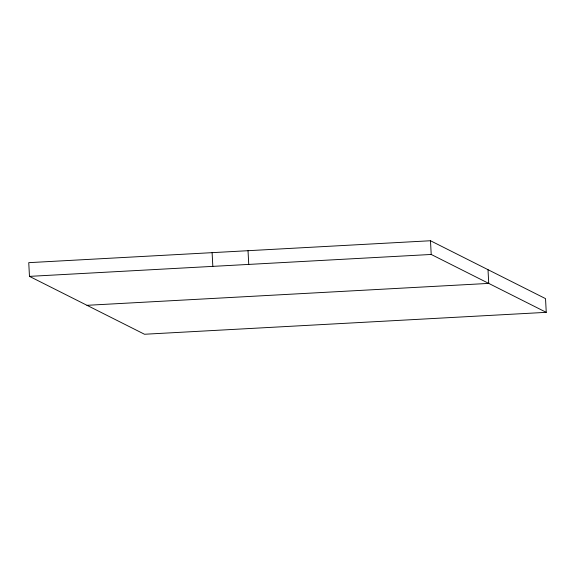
<?xml version="1.0" encoding="UTF-8"?>
<svg xmlns="http://www.w3.org/2000/svg" width="575" height="575" viewBox="0 0 575 575"><rect width="100%" height="100%" fill="white"/><g stroke="black" fill="none" stroke-linecap="round" stroke-linejoin="round"><path stroke-width="0.86" d="M430.488 240.745L28.75 262.66L29.469 276.374L144.512 334.255L546.25 312.34L545.531 298.626L430.488 240.745L431.207 254.459L546.25 312.34M29.469 276.374L431.207 254.459M86.99 305.318L488.728 283.403L488.01 269.682M248.026 250.7L248.745 264.414M212.11 252.655L212.829 266.369"/></g></svg>
